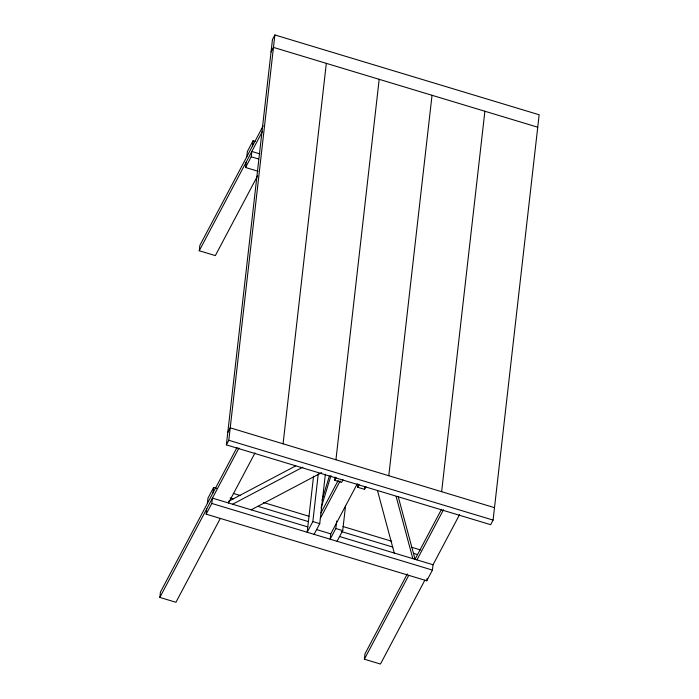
<?xml version="1.0" encoding="UTF-8"?>
<svg xmlns="http://www.w3.org/2000/svg" width="699" height="699" viewBox="0 0 699 699"><rect width="100%" height="100%" fill="white"/><g stroke="black" fill="none" stroke-linecap="round" stroke-linejoin="round"><path stroke-width="1.05" d="M220.29 518.492L175.93 602.285L159.844 597.418L160.447 592.088L237.005 447.5M257.66 175.676L215.336 255.607L199.25 250.749L199.853 245.419L263.147 125.881M459.558 514.647L433.031 564.748L432.419 570.087L426.757 580.782L206.153 514.149L206.755 508.82M207.367 503.481L207.97 498.151L213.632 487.456L216.742 488.4M258.045 171.255L245.559 167.48L246.162 162.151M246.773 156.812L247.376 151.482L253.038 140.787L255.109 141.416M206.153 514.149L211.814 503.455L212.417 498.125L307.787 526.924M213.029 492.795L213.632 487.456M245.559 167.48L251.221 156.786L251.823 151.456L259.871 153.885M252.435 146.117L253.038 140.787M226.38 444.87L272.461 39.537L274.882 34.95L539.156 114.767L493.083 520.1L490.654 524.687L226.38 444.87L228.809 440.283L274.882 34.95M283.078 443.804L326.319 63.356M313.563 476.15L307.184 532.262L312.846 521.568L318.255 473.931M314.078 534.342L319.74 523.647L325.358 474.184M335.931 459.767L379.181 79.319M342.991 479.732L341.575 482.406L334.681 480.318L335.048 477.076M357.25 483.848L330.767 533.87L330.164 539.2L335.826 528.505L336.673 521.043M337.058 541.279L342.72 530.593L345.551 505.692M365.97 486.67L364.555 489.344L357.661 487.264L358.028 484.058M364.555 489.344L364.799 487.177M424.817 580.257L380.457 664.05L364.371 659.192L364.974 653.862L407.299 573.923M388.784 475.731L432.034 95.282M426.757 580.782L427.002 578.65M441.637 491.694L484.888 111.246M322.021 500.065L329.36 476.071M321.077 507.902L330.968 475.565M271.046 51.979L273.466 47.392L537.741 127.209M199.25 250.749L262.544 131.22M227.795 432.428L230.224 427.84L494.499 507.657M159.844 597.418L238.953 448.015M228.503 502.983L255.039 452.873M334.681 480.318L336.097 477.644M320.946 512.979L338.22 480.37M320.343 518.317L340.151 480.903M357.661 487.264L359.076 484.59M441.532 509.274L415.049 559.287L398.15 496.395M364.371 659.192L408.732 575.399M416.945 559.89L443.472 509.789M228.494 501.384L295.764 465.884M232.61 504.224L302.85 467.159M251.186 509.833L321.689 472.629M251.221 156.786L258.473 158.979M228.809 440.283L493.083 520.1M233.326 493.407L240.587 495.6M263.392 502.485L309.002 516.264M343.017 526.53L391.737 541.253M411.44 547.195L420.763 550.017M312.846 521.568L319.74 523.647M335.826 528.505L342.72 530.593M230.137 497.959L233.221 498.885M257.966 506.364L308.39 521.594M341.357 531.546L392.812 547.09M413.441 553.32L417.548 554.56M316.691 529.615L330.767 533.87M339.723 536.57L433.031 564.748M211.814 503.455L432.419 570.087M396.132 496.456L412.838 558.65M377.443 490.401L394.262 553.04"/></g></svg>
